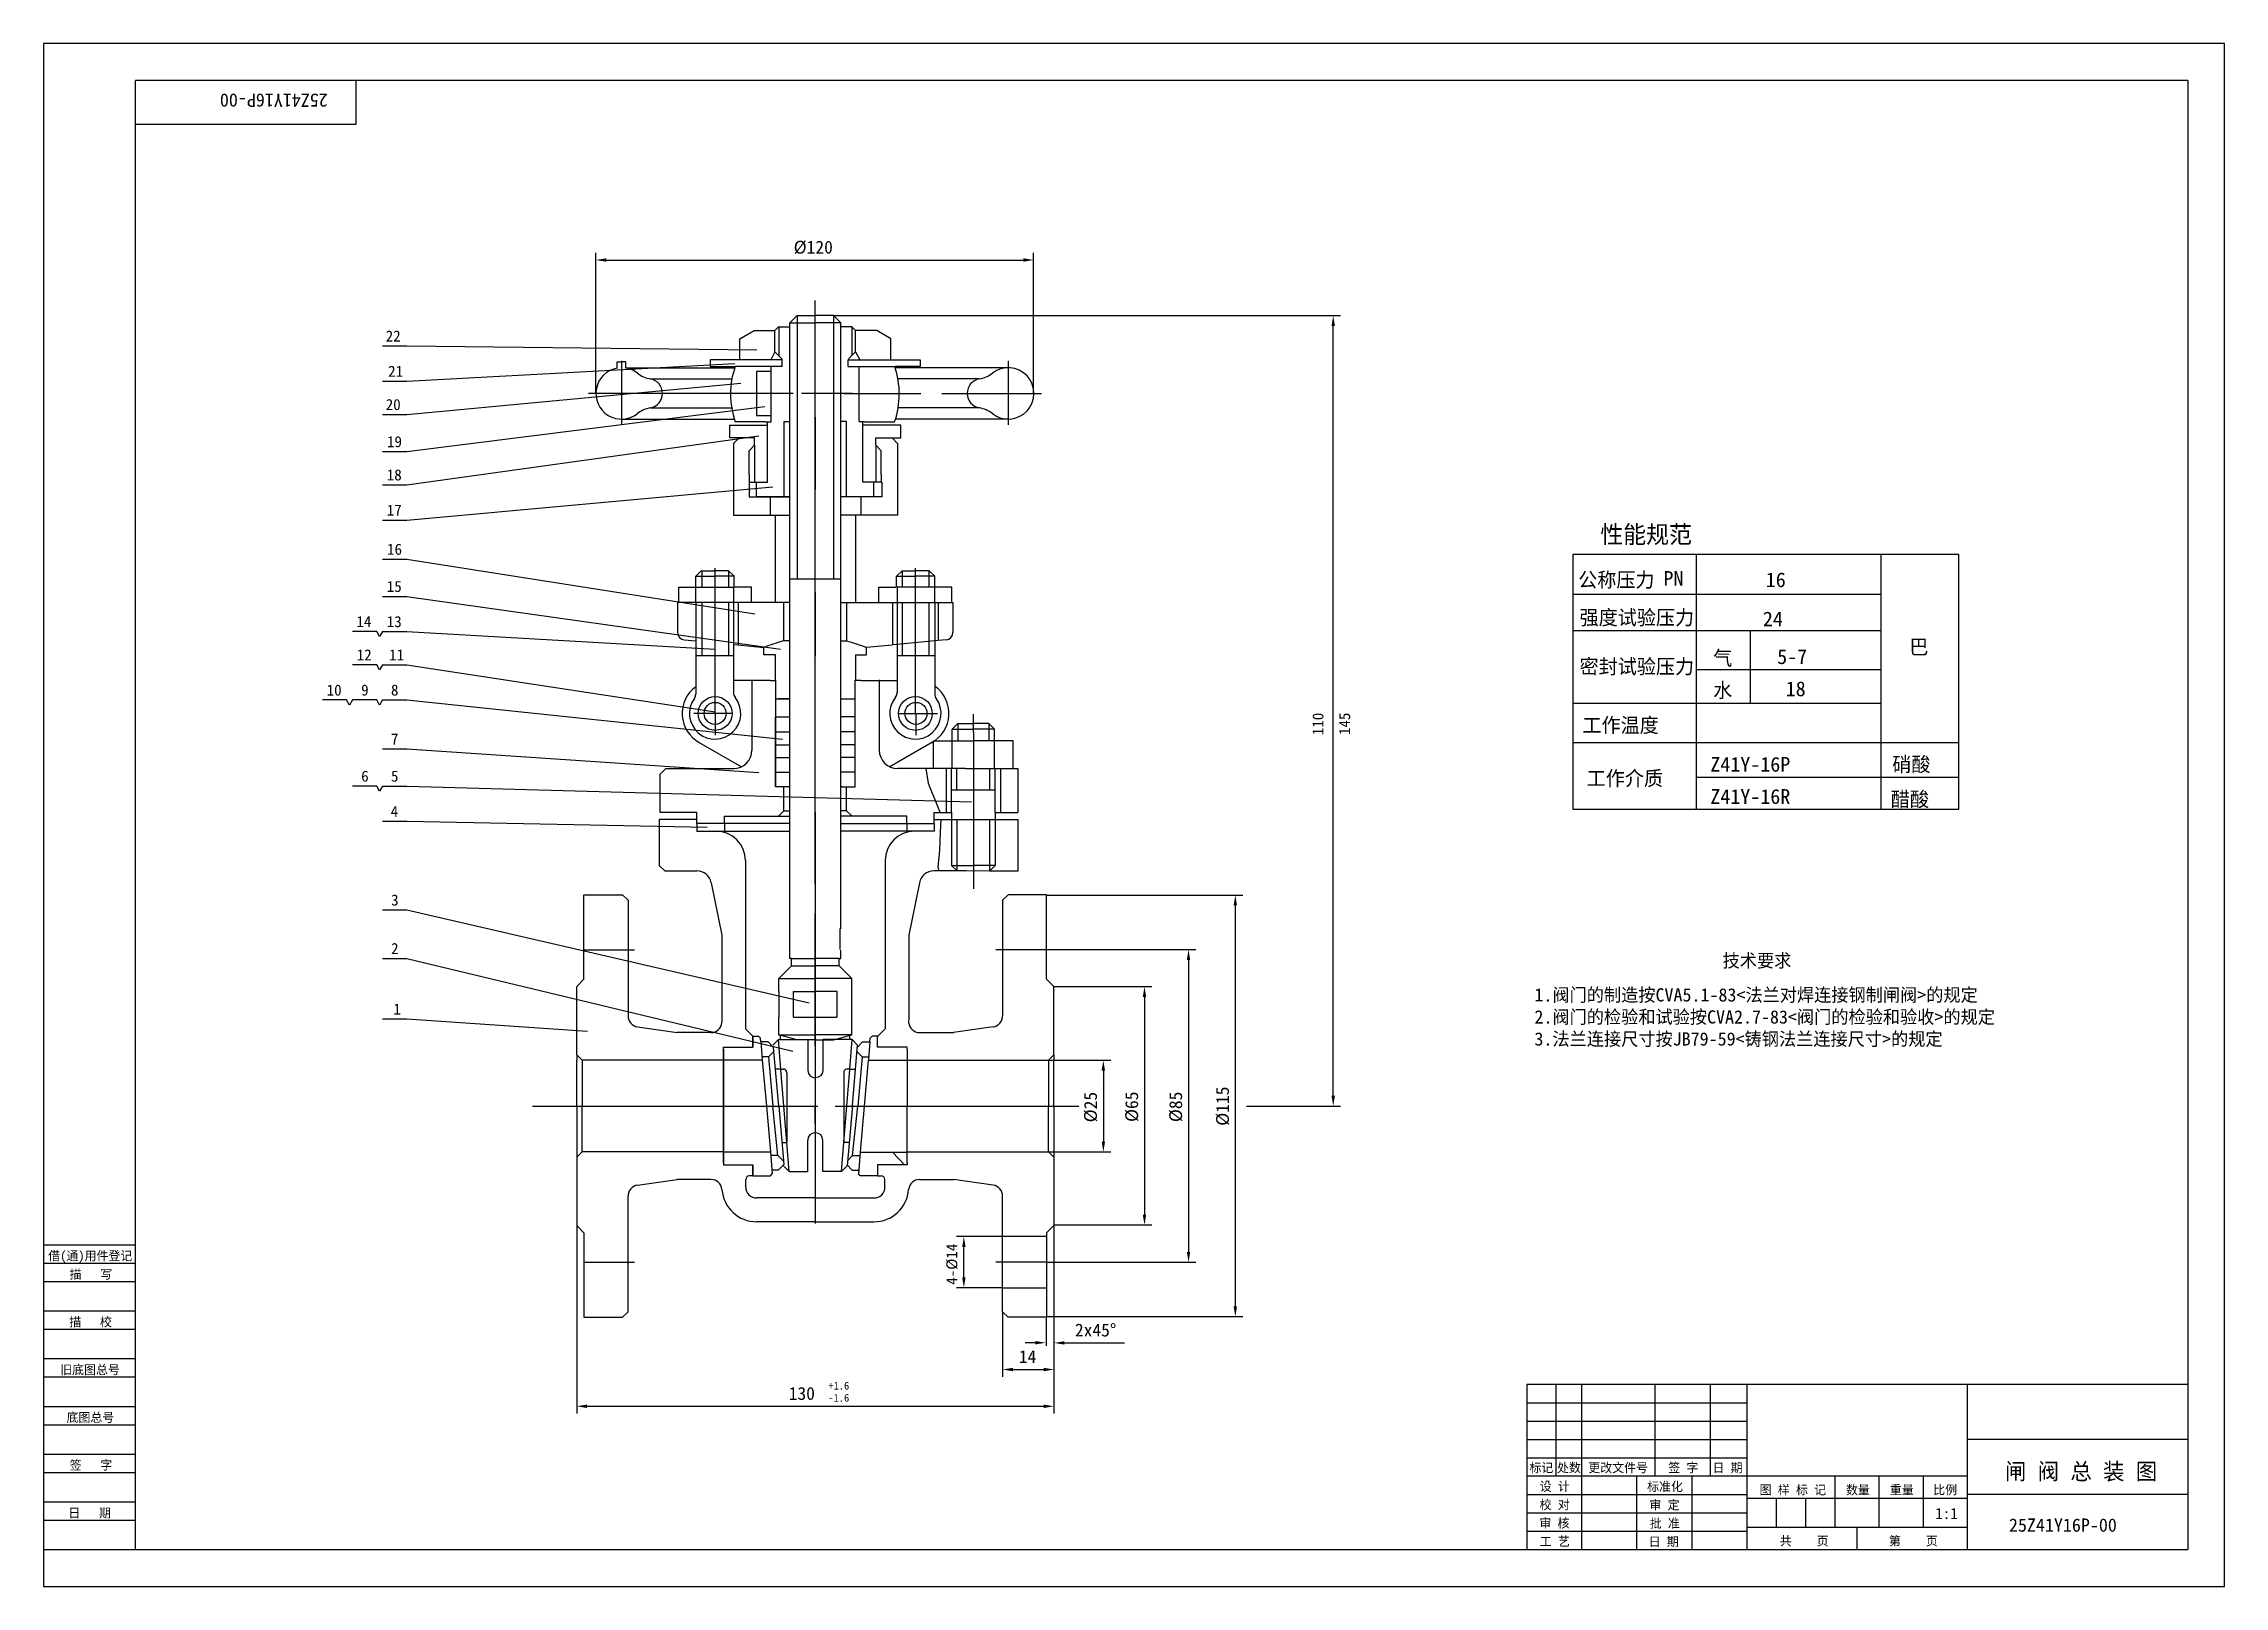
# Model space of a CAD drawing. Header units: metres. Extents: x 0 to 594, y 0 to 420.
import ezdxf

# ---------------------------------------------------------------- set-up
doc = ezdxf.new("R2010")
doc.units = ezdxf.units.M
for name, color, linetype in [('C', 6, 'Continuous'), ('D', 1, 'Continuous'), ('FL', 5, 'Continuous'), ('HA', 5, 'Continuous'), ('T', 7, 'Continuous'), ('TL', 4, 'Continuous')]:
    doc.layers.add(name, color=color, linetype=linetype)

# ---------------------------------------------------------------- blocks, each defined once
blk = doc.blocks.new('TUKUN2')
at = {"layer": 'FL'}
for p, q in [((594, 420), (0, 420)), ((0, 420), (0, 0)), ((594, 0), (594, 420)), ((0, 83), (25, 83)), ((0, 75), (25, 75)), ((0, 70), (25, 70)), ((0, 62), (25, 62)), ((0, 57), (25, 57)), ((412, 30), (412, 55)), ((419, 10), (419, 55)), ((439, 30), (439, 55)), ((454, 30), (454, 55)), ((0, 49), (25, 49)), ((404, 50), (464, 50)), ((0, 44), (25, 44)), ((404, 45), (464, 45)), ((0, 36), (25, 36)), ((404, 40), (464, 40)), ((0, 31), (25, 31)), ((404, 35), (464, 35)), ((449, 10), (449, 30)), ((404, 25), (464, 25)), ((0, 23), (25, 23)), ((0, 18), (25, 18)), ((404, 20), (464, 20)), ((404, 15), (464, 15)), ((0, 0), (594, 0))]:
    blk.add_line(p, q, dxfattribs=at)
at = {"layer": 'TL'}
for p, q in [((584, 410), (25, 410)), ((25, 10), (25, 410)), ((85, 410), (85, 398)), ((584, 410), (584, 10)), ((85, 398), (25, 398)), ((0, 93), (25, 93)), ((0, 88), (25, 88)), ((584, 55), (404, 55)), ((404, 55), (404, 10)), ((464, 10), (464, 55)), ((524, 10), (524, 55)), ((584, 40), (524, 40)), ((524, 30), (404, 30)), ((434, 10), (434, 30)), ((488, 16), (488, 30)), ((500, 16), (500, 30)), ((512, 16), (512, 30)), ((464, 24), (524, 24)), ((472, 16), (472, 24)), ((480, 16), (480, 24)), ((584, 25), (524, 25)), ((524, 16), (464, 16)), ((494, 10), (494, 16)), ((0, 10), (584, 10))]:
    blk.add_line(p, q, dxfattribs=at)
at = {"layer": 'T'}
for s, p in [('借(通)用件登记', (1.26, 88.76)), ('描   写', (7.09, 83.76)), ('描   校', (6.98, 70.76)), ('旧底图总号', (4.52, 57.76)), ('底图总号', (6.25, 44.76)), ('签   字', (7.1, 31.76)), ('标记', (404.71, 31.07)), ('处数', (412.22, 31.07)), ('更改文件号', (420.75, 31.07)), ('签 字', (442.53, 31.07)), ('日 期', (454.57, 31.07)), ('校 对', (407.48, 20.99)), ('设 计', (407.5, 25.99)), ('标准化', (436.77, 25.93)), ('审 定', (437.39, 20.93)), ('图 样 标 记', (467.4, 25.04)), ('数量', (490.92, 25.04)), ('重量', (502.88, 25.04)), ('比例', (514.7, 25.04)), ('日   期', (6.72, 18.76)), ('审 核', (407.41, 15.99)), ('批 准', (437.46, 15.93)), ('工 艺', (407.52, 10.99)), ('日 期', (437.18, 10.93)), ('共    页', (472.91, 11.13)), ('第    页', (502.62, 11.13))]:
    blk.add_text(s, height=2.5, dxfattribs=at).set_placement(p)

msp = doc.modelspace()

# ---------------------------------------------------------------- linework, layer by layer
at = {"layer": 'C'}
for p, q in [((210.19, 258.5), (210.19, 350.04)), ((157.43, 333.62), (157.43, 316.25)), ((262.73, 333.62), (262.73, 316.25)), ((204.15, 324.78), (148.41, 324.78)), ((220.29, 324.78), (206.43, 324.78)), ((218, 324.78), (238.95, 324.78)), ((244.68, 324.78), (271.76, 324.78)), ((210.17, 318.31), (210.17, 298.61)), ((182.91, 269.48), (182.91, 277.16)), ((237.46, 269.48), (237.46, 277.16)), ((182.91, 237.65), (182.91, 269.48)), ((210.18, 270.53), (210.18, 253.26)), ((237.46, 237.65), (237.46, 269.48)), ((210.19, 253.17), (210.19, 258.5)), ((210.19, 191.2), (210.19, 253.17)), ((187.77, 237.65), (177.08, 237.65)), ((182.91, 237.65), (182.91, 231.69)), ((232.76, 237.65), (243.45, 237.65)), ((237.61, 237.65), (237.61, 231.69)), ((253.24, 232.58), (253.24, 237.41)), ((253.24, 232.58), (253.24, 189.86)), ((210.2, 210.75), (210.2, 130.48)), ((210.19, 147.18), (210.19, 183.11)), ((147.24, 173.26), (160.98, 173.26)), ((273.15, 173.26), (259.41, 173.26)), ((210.19, 161.47), (210.19, 137.65)), ((210.19, 137.65), (210.19, 122.88)), ((133.2, 130.77), (210.89, 130.77)), ((215.64, 130.77), (217.34, 130.77)), ((216.24, 130.77), (236.08, 130.77)), ((222.61, 130.77), (277.06, 130.77)), ((210.2, 126.02), (210.2, 130.48)), ((210.2, 126.02), (210.2, 105.43)), ((210.19, 122.62), (210.19, 111.54)), ((210.2, 105.43), (210.2, 100.13)), ((210.2, 100.13), (210.2, 99.27)), ((210.2, 99.25), (210.2, 98.8)), ((147.24, 88.28), (160.98, 88.28)), ((273.15, 88.28), (259.41, 88.28))]:
    msp.add_line(p, q, dxfattribs=at)
at = {"layer": 'D'}
for p, q in [((150.43, 324.78), (150.43, 363.09)), ((269.66, 324.78), (269.66, 363.09)), ((153.23, 361.09), (266.86, 361.09)), ((205.22, 345.96), (205.22, 274.26)), ((215.15, 345.96), (353.26, 345.96)), ((215.15, 345.96), (215.15, 274.26)), ((200.27, 342.82), (200.27, 335.12)), ((220.16, 342.87), (220.16, 335.29)), ((351.26, 133.57), (351.26, 343.16)), ((92.31, 337.69), (98.91, 337.69)), ((98.91, 337.69), (194.24, 336.62)), ((98.91, 328.11), (188.29, 332.89)), ((92.31, 328.11), (98.91, 328.11)), ((98.91, 319.05), (189.91, 327.57)), ((98.91, 308.94), (196.41, 321.18)), ((92.31, 319.05), (98.91, 319.05)), ((92.31, 308.94), (98.91, 308.94)), ((98.91, 299.89), (194.79, 313.19)), ((193.67, 310.67), (193.67, 300.52)), ((226.67, 310.67), (226.67, 300.52)), ((92.31, 299.89), (98.91, 299.89)), ((98.91, 290.3), (198.58, 299.35)), ((92.31, 290.3), (98.91, 290.3)), ((92.31, 279.65), (98.91, 279.65)), ((98.91, 279.65), (193.7, 264.74)), ((179.29, 276.48), (179.29, 272.05)), ((186.54, 276.48), (186.54, 272.05)), ((233.83, 276.48), (233.83, 272.05)), ((241.08, 276.48), (241.08, 272.05)), ((92.31, 269.53), (98.91, 269.53)), ((98.91, 269.53), (200.74, 255.15)), ((179.29, 267.74), (179.29, 253.46)), ((186.54, 267.74), (186.54, 253.46)), ((233.83, 267.74), (233.83, 253.46)), ((241.08, 267.74), (241.08, 253.46)), ((90.73, 259.95), (84.13, 259.95)), ((91.52, 258.57), (90.73, 259.95)), ((92.31, 259.95), (91.52, 258.57)), ((92.31, 259.95), (98.91, 259.95)), ((98.91, 259.95), (182.88, 255.15)), ((90.73, 250.9), (84.13, 250.9)), ((91.52, 249.52), (90.73, 250.9)), ((92.31, 250.9), (91.52, 249.52)), ((92.31, 250.9), (98.91, 250.9)), ((98.91, 250.9), (182.88, 238.12)), ((82.54, 241.31), (75.94, 241.31)), ((83.34, 239.94), (82.54, 241.31)), ((84.13, 241.31), (83.34, 239.94)), ((90.73, 241.31), (84.13, 241.31)), ((91.52, 239.94), (90.73, 241.31)), ((92.31, 241.31), (91.52, 239.94)), ((92.31, 241.31), (98.91, 241.31)), ((98.91, 241.31), (201.29, 230.66)), ((249, 234.87), (249, 230.16)), ((257.48, 234.87), (257.48, 230.16)), ((92.31, 227.99), (98.91, 227.99)), ((98.91, 227.99), (194.79, 221.61)), ((248.73, 216.85), (248.73, 222.7)), ((257.75, 216.85), (257.75, 222.7)), ((90.73, 217.88), (84.13, 217.88)), ((91.52, 216.5), (90.73, 217.88)), ((92.31, 217.88), (91.52, 216.5)), ((92.31, 217.88), (98.91, 217.88)), ((98.91, 217.88), (252.75, 213.61)), ((92.31, 208.29), (98.91, 208.29)), ((98.91, 208.29), (180.71, 206.69)), ((248.79, 194.77), (248.79, 208.8)), ((257.69, 194.77), (257.69, 208.8)), ((92.35, 184.15), (98.95, 184.15)), ((98.95, 184.15), (208.55, 158.86)), ((273.19, 188.18), (326.6, 188.18)), ((324.6, 185.38), (324.6, 76.23)), ((273.19, 173.36), (313.85, 173.36)), ((92.35, 170.96), (98.95, 170.96)), ((98.95, 170.96), (204.08, 145.67)), ((311.85, 170.56), (311.85, 91.05)), ((275.2, 163.27), (301.86, 163.27)), ((299.86, 160.47), (299.86, 101.22)), ((92.35, 154.47), (98.95, 154.47)), ((98.95, 154.47), (148.17, 151.17)), ((273.7, 143.22), (290.65, 143.22)), ((288.65, 140.42), (288.65, 121.07)), ((277.06, 130.77), (282, 130.77)), ((327.68, 130.77), (353.26, 130.77)), ((273.58, 118.27), (290.65, 118.27)), ((145.2, 98.27), (145.2, 47.02)), ((261.13, 95.23), (248.66, 95.23)), ((275.2, 98.42), (301.86, 98.42)), ((275.2, 98.42), (275.2, 47.02)), ((250.66, 84.1), (250.66, 92.43)), ((273.19, 88.25), (313.85, 88.25)), ((261.13, 81.3), (248.66, 81.3)), ((261.2, 74.77), (261.2, 57.03)), ((273.08, 73.3), (273.08, 65.52)), ((273.19, 73.43), (326.6, 73.43)), ((270.14, 66.33), (267.34, 66.33)), ((278.02, 66.28), (280.82, 66.28)), ((280.82, 66.28), (294.41, 66.28)), ((275.24, 57.87), (275.24, 61.03)), ((264, 59.03), (272.44, 59.03)), ((148, 49.02), (272.4, 49.02))]:
    msp.add_line(p, q, dxfattribs=at)
for points in [[(153.23, 361.56), (153.23, 360.63), (150.43, 361.09)], [(266.86, 361.56), (266.86, 360.63), (269.66, 361.09)], [(350.8, 343.16), (351.73, 343.16), (351.26, 345.96)], [(324.13, 185.38), (325.06, 185.38), (324.6, 188.18)], [(311.38, 170.56), (312.31, 170.56), (311.85, 173.36)], [(299.39, 160.47), (300.33, 160.47), (299.86, 163.27)], [(288.19, 140.42), (289.12, 140.42), (288.65, 143.22)], [(350.8, 133.57), (351.73, 133.57), (351.26, 130.77)], [(288.19, 121.07), (289.12, 121.07), (288.65, 118.27)], [(299.39, 101.22), (300.33, 101.22), (299.86, 98.42)], [(250.2, 92.43), (251.13, 92.43), (250.66, 95.23)], [(311.38, 91.05), (312.31, 91.05), (311.85, 88.25)], [(250.2, 84.1), (251.13, 84.1), (250.66, 81.3)], [(324.13, 76.23), (325.06, 76.23), (324.6, 73.43)], [(270.14, 66.79), (270.14, 65.86), (272.94, 66.33)], [(278.02, 66.74), (278.02, 65.81), (275.22, 66.28)], [(264, 59.5), (264, 58.57), (261.2, 59.03)], [(272.44, 59.5), (272.44, 58.57), (275.24, 59.03)], [(148, 49.49), (148, 48.56), (145.2, 49.02)], [(272.4, 49.49), (272.4, 48.56), (275.2, 49.02)]]:
    msp.add_solid(points, dxfattribs=at)
at = {"layer": 'HA'}
for p, q in [((521.68, 280.9), (416.57, 280.9)), ((416.57, 280.9), (416.57, 211.63)), ((450.11, 280.79), (450.11, 211.52)), ((500.44, 280.79), (500.44, 211.52)), ((521.68, 211.63), (521.68, 280.9)), ((416.43, 270.14), (500.44, 270.14)), ((521.68, 270.14), (521.74, 270.14)), ((416.43, 260.24), (500.44, 260.24)), ((464.83, 260.24), (464.83, 240.45)), ((521.68, 260.24), (521.74, 260.24)), ((450.11, 249.58), (500.44, 249.58)), ((416.43, 240.45), (500.44, 240.45)), ((521.68, 240.45), (521.74, 240.45)), ((416.43, 229.78), (521.74, 229.78)), ((240.32, 222.7), (240.94, 218.67)), ((450.11, 220.27), (500.44, 220.27)), ((500.44, 220.27), (521.74, 220.27)), ((240.94, 218.67), (241.55, 217.06)), ((241.55, 217.06), (242.78, 214.24)), ((242.78, 214.24), (244.22, 210.61)), ((244.42, 208.8), (244.22, 205.37)), ((416.57, 211.63), (521.68, 211.63)), ((244.22, 205.37), (244.01, 200.33)), ((244.01, 200.33), (243.6, 195.91)), ((243.6, 195.91), (243.81, 194.69)), ((231.2, 118.2), (234.52, 114.73))]:
    msp.add_line(p, q, dxfattribs=at)
at = {"layer": 'TL'}
for p, q in [((203.22, 343.96), (205.22, 345.96)), ((205.22, 345.96), (210.12, 345.96)), ((215.15, 345.96), (210.25, 345.96)), ((217.15, 343.96), (215.15, 345.96)), ((189.67, 339.66), (193.51, 341.88)), ((189.67, 338.68), (189.67, 339.66)), ((189.67, 333.88), (189.67, 338.68)), ((193.51, 341.88), (199.16, 341.88)), ((199.16, 341.87), (200.16, 342.87)), ((199.16, 340.63), (199.16, 341.87)), ((199.16, 336.13), (199.16, 340.63)), ((200.16, 342.87), (203.2, 342.87)), ((203.15, 342.13), (203.22, 342.13)), ((203.22, 342.92), (203.22, 343.96)), ((203.22, 343.96), (210.19, 343.96)), ((203.22, 317.22), (203.22, 342.92)), ((217.15, 343.96), (210.19, 343.96)), ((217.15, 342.92), (217.15, 343.96)), ((217.15, 317.22), (217.15, 342.92)), ((217.18, 342.13), (217.15, 342.13)), ((220.22, 342.87), (217.18, 342.87)), ((221.16, 341.87), (220.16, 342.87)), ((226.97, 341.88), (221.12, 341.88)), ((221.16, 340.63), (221.16, 341.87)), ((221.16, 336.13), (221.16, 340.63)), ((230.81, 339.66), (226.97, 341.88)), ((230.81, 338.68), (230.81, 339.66)), ((230.81, 333.88), (230.81, 338.68)), ((156.25, 331.68), (156.25, 333.34)), ((156.25, 333.34), (157.43, 333.34)), ((158.62, 333.34), (157.43, 333.34)), ((158.62, 331.68), (158.62, 333.34)), ((189.65, 333.92), (181.57, 333.92)), ((181.57, 333.92), (181.57, 332.1)), ((198.09, 333.92), (189.65, 333.92)), ((199.16, 336.13), (198.07, 333.91)), ((201.16, 333.92), (198.09, 333.92)), ((201.02, 334.27), (199.16, 336.13)), ((201.16, 332.06), (201.16, 333.92)), ((219.16, 332.06), (219.16, 333.92)), ((219.21, 333.92), (222.06, 333.92)), ((219.31, 334.27), (221.16, 336.13)), ((221.16, 336.13), (222.3, 333.91)), ((222.06, 333.92), (230.81, 333.92)), ((230.81, 333.92), (238.8, 333.92)), ((238.8, 333.92), (238.8, 332.1)), ((158.62, 331.78), (188.26, 331.78)), ((165.29, 328.72), (187.47, 328.72)), ((181.57, 332.1), (188.35, 332.06)), ((196.3, 332.06), (188.35, 332.06)), ((194.15, 330.77), (194.15, 318.77)), ((198.15, 330.77), (194.15, 330.77)), ((196.58, 332.06), (196.3, 332.06)), ((198.17, 332.06), (196.58, 332.06)), ((198.16, 330.8), (198.16, 332.13)), ((198.16, 318.82), (198.16, 330.8)), ((201.16, 332.06), (198.17, 332.06)), ((219.16, 332.06), (222.37, 332.06)), ((222.16, 317.13), (222.16, 332.13)), ((222.37, 332.06), (223.58, 332.06)), ((223.58, 332.06), (231.82, 332.06)), ((262.73, 331.78), (231.91, 331.78)), ((238.8, 332.1), (232.02, 332.06)), ((254.88, 328.72), (232.69, 328.72)), ((165.29, 320.84), (187.4, 320.84)), ((254.88, 320.84), (232.76, 320.84)), ((157.43, 317.78), (188.12, 317.78)), ((186.87, 316.17), (195.7, 316.17)), ((186.87, 312.67), (186.87, 316.17)), ((196.3, 317.06), (188.36, 317.06)), ((194.15, 318.77), (198.15, 318.77)), ((195.7, 316.17), (197.16, 316.17)), ((196.58, 317.06), (196.3, 317.06)), ((196.58, 317.06), (198.16, 317.06)), ((197.16, 316.14), (197.16, 317.06)), ((197.16, 300.58), (197.16, 316.14)), ((198.16, 317.06), (198.16, 318.82)), ((201.72, 317.14), (203.3, 317.14)), ((201.72, 296.64), (201.72, 317.14)), ((203.22, 296.64), (203.22, 317.22)), ((218.65, 317.14), (217.07, 317.14)), ((217.15, 296.64), (217.15, 317.22)), ((218.65, 296.64), (218.65, 317.14)), ((223.58, 317.06), (222.16, 317.06)), ((223.16, 316.14), (223.16, 317.13)), ((224.64, 316.17), (223.16, 316.17)), ((223.16, 300.58), (223.16, 316.14)), ((223.58, 317.06), (231.81, 317.06)), ((233.47, 316.17), (224.64, 316.17)), ((262.73, 317.78), (232.04, 317.78)), ((233.47, 312.67), (233.47, 316.17)), ((189.44, 312.67), (186.87, 312.67)), ((187.94, 311.15), (189.44, 312.65)), ((187.94, 311.15), (187.94, 291.65)), ((193.67, 312.67), (189.44, 312.67)), ((192.25, 312.65), (189.44, 312.65)), ((192.17, 309.17), (193.67, 310.67)), ((192.17, 302.67), (192.17, 309.17)), ((193.67, 312.65), (192.25, 312.65)), ((193.67, 310.67), (193.67, 312.67)), ((226.67, 310.67), (226.67, 312.67)), ((226.67, 312.67), (231.09, 312.67)), ((226.67, 312.65), (227.83, 312.65)), ((228.17, 309.17), (226.67, 310.67)), ((227.83, 312.65), (231.09, 312.65)), ((228.17, 302.67), (228.17, 309.17)), ((232.59, 311.15), (231.09, 312.65)), ((231.2, 312.67), (233.47, 312.67)), ((232.59, 311.15), (232.59, 291.65)), ((192.17, 302.67), (192.17, 300.52)), ((192.18, 300.58), (192.18, 296.58)), ((192.43, 300.58), (192.18, 300.58)), ((192.43, 300.58), (194.11, 300.58)), ((194.11, 300.58), (197.11, 300.58)), ((194.16, 296.63), (194.16, 300.63)), ((197.11, 300.58), (197.16, 300.58)), ((226.14, 300.58), (223.16, 300.58)), ((228.1, 300.58), (226.14, 300.58)), ((226.16, 296.58), (226.16, 300.63)), ((228.1, 300.58), (228.35, 300.58)), ((228.17, 302.67), (228.17, 300.52)), ((228.35, 300.58), (228.35, 296.58)), ((187.94, 291.65), (197.9, 291.65)), ((192.18, 296.58), (194.16, 296.58)), ((203.14, 296.63), (194.16, 296.63)), ((194.16, 296.58), (197.93, 296.58)), ((197.93, 296.58), (201.72, 296.58)), ((197.93, 296.58), (197.93, 291.65)), ((197.93, 291.65), (203.22, 291.65)), ((199.32, 267.81), (199.32, 291.69)), ((201.72, 296.58), (203.22, 296.58)), ((203.22, 269.96), (203.22, 296.64)), ((217.15, 269.96), (217.15, 296.64)), ((218.55, 296.58), (217.15, 296.58)), ((222.6, 291.65), (217.15, 291.65)), ((222.6, 296.58), (218.55, 296.58)), ((221.21, 267.81), (221.21, 291.69)), ((226.2, 296.58), (222.6, 296.58)), ((222.6, 296.58), (222.6, 291.65)), ((232.59, 291.65), (222.63, 291.65)), ((228.35, 296.58), (226.2, 296.58)), ((177.63, 275.01), (179.13, 276.51)), ((177.63, 275.01), (182.84, 275.01)), ((177.63, 272.05), (177.63, 275.01)), ((179.13, 276.51), (182.84, 276.51)), ((186.55, 276.51), (182.84, 276.51)), ((188.05, 275.01), (182.84, 275.01)), ((188.05, 275.01), (186.55, 276.51)), ((188.05, 272.05), (188.05, 275.01)), ((203.2, 274.26), (217.26, 274.26)), ((232.32, 275.01), (233.82, 276.51)), ((232.32, 275.01), (237.53, 275.01)), ((232.32, 272.05), (232.32, 275.01)), ((233.82, 276.51), (237.53, 276.51)), ((241.24, 276.51), (237.53, 276.51)), ((242.74, 275.01), (237.53, 275.01)), ((242.74, 275.01), (241.24, 276.51)), ((242.74, 272.05), (242.74, 275.01)), ((172.68, 267.81), (172.68, 259.69)), ((177.63, 267.81), (172.68, 267.81)), ((172.98, 272.05), (177.63, 272.05)), ((172.98, 267.74), (172.98, 272.05)), ((177.63, 272.05), (187.92, 272.05)), ((177.63, 267.81), (177.63, 272.05)), ((177.63, 267.88), (177.63, 257.4)), ((182.68, 267.81), (177.63, 267.81)), ((187.9, 267.81), (182.68, 267.81)), ((187.9, 267.88), (187.9, 256.41)), ((189.09, 267.81), (187.9, 267.81)), ((187.92, 272.05), (187.92, 267.74)), ((192.85, 272.05), (188.2, 272.05)), ((202.18, 267.81), (189.09, 267.81)), ((189.15, 267.74), (189.15, 256.29)), ((192.85, 267.74), (192.85, 272.05)), ((201.64, 257.42), (201.64, 267.77)), ((203.18, 267.81), (202.18, 267.81)), ((203.22, 265.96), (203.22, 269.96)), ((217.15, 265.96), (217.15, 269.96)), ((217.15, 267.81), (218.18, 267.81)), ((218.18, 267.81), (218.8, 267.81)), ((218.74, 257.42), (218.74, 267.77)), ((218.8, 267.81), (231.16, 267.81)), ((227.52, 272.05), (232.17, 272.05)), ((227.52, 267.74), (227.52, 272.05)), ((231.16, 267.81), (232.47, 267.81)), ((231.23, 267.74), (231.23, 256.29)), ((242.74, 272.05), (232.46, 272.05)), ((232.46, 272.05), (232.46, 267.74)), ((232.47, 267.88), (232.47, 256.41)), ((232.47, 267.88), (232.47, 256.41)), ((232.47, 267.81), (237.68, 267.81)), ((237.68, 267.81), (242.74, 267.81)), ((242.74, 267.81), (242.74, 272.05)), ((247.39, 272.05), (242.74, 272.05)), ((242.74, 267.88), (242.74, 257.4)), ((242.74, 267.81), (243.67, 267.81)), ((243.67, 267.81), (247.68, 267.81)), ((243.69, 267.74), (243.69, 257.49)), ((247.39, 267.74), (247.39, 272.05)), ((247.68, 267.81), (247.68, 259.69)), ((203.22, 257.4), (203.22, 265.96)), ((217.15, 257.4), (217.15, 265.96)), ((174.57, 257.7), (177.59, 257.4)), ((177.63, 257.4), (177.63, 242.91)), ((187.9, 256.41), (187.9, 243.3)), ((187.93, 256.4), (189.09, 256.29)), ((189.09, 256.29), (196.18, 255.61)), ((196.15, 253.59), (196.15, 255.59)), ((203.22, 257.42), (201.63, 257.42)), ((203.22, 241.59), (203.22, 257.4)), ((217.15, 257.42), (218.66, 257.42)), ((217.15, 241.59), (217.15, 257.4)), ((224.15, 253.59), (224.15, 255.59)), ((231.15, 256.28), (224.18, 255.61)), ((232.44, 256.4), (231.23, 256.29)), ((242.74, 257.4), (232.47, 256.41)), ((232.47, 256.41), (232.47, 243.3)), ((242.74, 257.4), (242.74, 242.91)), ((243.67, 257.49), (242.78, 257.4)), ((245.8, 257.7), (243.67, 257.49)), ((177.65, 253.46), (187.92, 253.46)), ((199.32, 253.59), (196.15, 253.59)), ((199.32, 246.53), (199.32, 253.59)), ((221.15, 253.59), (224.15, 253.59)), ((221.21, 246.53), (221.21, 253.59)), ((232.49, 253.45), (242.78, 253.45)), ((192.91, 246.65), (187.9, 246.65)), ((192.91, 246.77), (192.91, 227.65)), ((197.94, 246.65), (192.91, 246.65)), ((197.94, 246.65), (199.44, 246.65)), ((199.44, 245.15), (199.44, 246.67)), ((199.44, 241.59), (199.44, 245.15)), ((221.09, 245.15), (221.09, 246.67)), ((222.59, 246.65), (221.09, 246.65)), ((221.09, 241.59), (221.09, 245.15)), ((222.59, 246.65), (227.61, 246.65)), ((227.61, 246.77), (227.61, 227.65)), ((227.61, 246.65), (232.47, 246.65)), ((199.44, 217.65), (199.44, 241.59)), ((199.45, 241.59), (203.22, 241.59)), ((201.81, 241.59), (200.15, 241.59)), ((203.15, 241.59), (201.91, 241.59)), ((203.22, 217.63), (203.22, 241.59)), ((217.15, 241.59), (220.97, 241.59)), ((217.15, 179), (217.15, 241.59)), ((217.15, 241.59), (218.39, 241.59)), ((218.49, 241.59), (220.15, 241.59)), ((221.09, 217.65), (221.09, 241.59)), ((199.38, 236.76), (203.22, 236.76)), ((199.38, 232.63), (199.38, 236.63)), ((199.38, 229.13), (199.38, 232.63)), ((199.38, 232.62), (203.22, 232.62)), ((220.97, 236.76), (217.12, 236.76)), ((220.97, 232.62), (217.12, 232.62)), ((247.5, 233.37), (249, 234.87)), ((247.5, 233.37), (253.24, 233.37)), ((247.5, 230.16), (247.5, 233.37)), ((249, 234.87), (253.24, 234.87)), ((257.48, 234.87), (253.24, 234.87)), ((258.98, 233.37), (253.24, 233.37)), ((258.98, 233.37), (257.48, 234.87)), ((258.98, 230.16), (258.98, 233.37)), ((178.4, 229.87), (190.06, 223.14)), ((199.38, 225.63), (199.38, 229.13)), ((199.38, 229.08), (203.22, 229.08)), ((220.97, 229.08), (217.12, 229.08)), ((242.13, 229.87), (230.47, 223.14)), ((242.37, 230.16), (244.01, 230.16)), ((242.37, 222.7), (242.37, 230.16)), ((244.01, 230.16), (248.73, 230.16)), ((247.5, 222.7), (247.5, 230.16)), ((248.73, 230.16), (253.24, 230.16)), ((257.75, 230.16), (253.24, 230.16)), ((262.47, 230.16), (257.75, 230.16)), ((258.98, 222.7), (258.98, 230.16)), ((264.11, 230.16), (262.47, 230.16)), ((264.11, 222.7), (264.11, 230.16)), ((167.94, 221.15), (169.44, 222.65)), ((167.94, 210.65), (167.94, 221.15)), ((169.44, 222.65), (179.94, 222.65)), ((179.94, 222.65), (187.91, 222.65)), ((199.38, 225.66), (203.22, 225.66)), ((199.38, 221.63), (199.38, 225.63)), ((199.38, 221.65), (203.22, 221.65)), ((199.38, 217.63), (199.38, 221.63)), ((220.97, 225.66), (217.12, 225.66)), ((220.97, 221.65), (217.12, 221.65)), ((240.59, 222.65), (232.61, 222.65)), ((242.37, 222.65), (240.59, 222.65)), ((245.88, 222.65), (242.37, 222.65)), ((245.86, 222.7), (245.86, 210.61)), ((248.27, 222.65), (245.88, 222.65)), ((247.29, 210.61), (247.29, 222.7)), ((251.09, 222.65), (248.27, 222.65)), ((251.09, 222.65), (260.62, 222.65)), ((259.19, 210.61), (259.19, 222.7)), ((260.62, 222.7), (260.62, 210.61)), ((260.62, 222.65), (265.32, 222.65)), ((265.32, 222.65), (265.32, 210.65)), ((201.68, 217.65), (199.44, 217.65)), ((201.65, 211.15), (201.65, 217.65)), ((202.94, 217.65), (201.68, 217.65)), ((202.94, 217.65), (203.22, 217.65)), ((203.22, 170.96), (203.22, 217.63)), ((217.59, 217.65), (217.15, 217.65)), ((217.59, 217.65), (218.63, 217.65)), ((218.63, 217.65), (221.09, 217.65)), ((218.73, 211.15), (218.73, 217.65)), ((247.29, 216.85), (259.17, 216.85)), ((167.7, 208.77), (167.7, 196.27)), ((177.6, 208.77), (167.7, 208.77)), ((177.94, 210.65), (167.94, 210.65)), ((177.94, 208.77), (177.6, 208.77)), ((177.94, 207.65), (177.94, 210.65)), ((185.44, 209.65), (200.04, 209.65)), ((185.44, 207.65), (185.44, 209.65)), ((200.15, 209.65), (201.65, 211.15)), ((200.15, 209.65), (201.44, 209.65)), ((201.44, 209.65), (203.22, 209.65)), ((201.81, 211.15), (203.22, 211.15)), ((210.19, 211.15), (210.12, 211.15)), ((210.2, 208.77), (210.19, 208.77)), ((219.09, 209.65), (217.15, 209.65)), ((218.58, 211.15), (217.16, 211.15)), ((220.23, 209.65), (218.73, 211.15)), ((220.09, 209.65), (219.09, 209.65)), ((235.09, 209.65), (220.09, 209.65)), ((235.09, 207.65), (235.09, 209.65)), ((242.59, 207.65), (242.59, 210.65)), ((242.59, 210.65), (244.18, 210.65)), ((242.59, 208.77), (242.8, 208.77)), ((242.8, 208.77), (244.41, 208.77)), ((244.2, 210.65), (245.86, 210.65)), ((244.49, 208.77), (247.29, 208.77)), ((245.86, 210.65), (247.29, 210.65)), ((247.29, 210.65), (247.29, 208.75)), ((247.29, 208.77), (259.17, 208.77)), ((247.29, 208.75), (247.29, 196.27)), ((259.19, 210.65), (259.19, 208.75)), ((259.19, 210.65), (260.62, 210.65)), ((259.19, 208.77), (265.32, 208.77)), ((259.19, 208.75), (259.19, 196.27)), ((260.62, 210.65), (265.32, 210.65)), ((265.32, 208.77), (265.32, 194.69)), ((185.44, 207.65), (177.94, 207.65)), ((177.94, 207.65), (177.94, 205.55)), ((177.94, 205.57), (182.19, 205.57)), ((182.19, 205.57), (183.2, 205.57)), ((183.2, 205.57), (185.38, 205.57)), ((185.38, 205.57), (203.22, 205.57)), ((185.44, 207.65), (185.44, 205.55)), ((203.22, 207.65), (185.44, 207.65)), ((210.19, 205.57), (210.26, 205.57)), ((217.15, 207.65), (235.09, 207.65)), ((234.99, 205.57), (217.15, 205.57)), ((237.2, 205.57), (234.99, 205.57)), ((235.09, 207.65), (242.59, 207.65)), ((235.09, 207.65), (235.09, 205.57)), ((238.2, 205.57), (237.2, 205.57)), ((242.7, 205.57), (238.2, 205.57)), ((242.59, 207.65), (242.59, 205.57)), ((167.7, 196.27), (169.19, 194.77)), ((191.2, 197.57), (191.2, 151.77)), ((229.2, 197.57), (229.2, 151.77)), ((247.29, 196.27), (253.24, 196.27)), ((247.29, 196.27), (248.79, 194.77)), ((259.19, 196.27), (253.24, 196.27)), ((259.19, 196.27), (257.69, 194.77)), ((169.19, 194.77), (177.92, 194.77)), ((181.84, 191.56), (184.7, 177.26)), ((238.55, 191.56), (235.7, 177.26)), ((243.73, 194.77), (242.48, 194.77)), ((248.79, 194.77), (243.73, 194.77)), ((251.2, 194.77), (248.79, 194.77)), ((257.67, 194.73), (251.2, 194.77)), ((265.32, 194.69), (257.67, 194.73)), ((147.19, 165.27), (147.19, 188.27)), ((147.19, 188.27), (157.69, 188.27)), ((157.69, 188.27), (159.19, 186.77)), ((159.19, 186.77), (159.19, 157.02)), ((262.7, 188.27), (261.2, 186.77)), ((261.2, 186.77), (261.2, 157.02)), ((273.2, 188.27), (262.7, 188.27)), ((273.2, 165.27), (273.2, 188.27)), ((216.94, 173.36), (216.94, 179.11)), ((184.7, 177.26), (184.7, 154.77)), ((217.15, 170.96), (217.15, 173.24)), ((235.7, 177.26), (235.7, 154.77)), ((200.22, 165.46), (203.72, 168.96)), ((203.72, 170.96), (203.22, 170.96)), ((203.72, 168.96), (203.72, 170.96)), ((203.72, 170.96), (210.12, 170.96)), ((203.72, 168.96), (210.12, 168.96)), ((216.65, 170.96), (210.25, 170.96)), ((216.65, 168.96), (210.25, 168.96)), ((216.65, 170.96), (217.15, 170.96)), ((216.65, 168.96), (216.65, 170.96)), ((220.15, 165.46), (216.65, 168.96)), ((145.2, 163.27), (147.19, 165.27)), ((145.2, 145.77), (145.2, 163.27)), ((200.22, 161.96), (200.22, 165.46)), ((200.22, 165.46), (210.12, 165.46)), ((200.22, 161.96), (200.22, 154.91)), ((204.22, 154.96), (204.22, 161.96)), ((204.22, 161.96), (210.12, 161.96)), ((220.15, 165.46), (210.25, 165.46)), ((216.15, 161.96), (210.25, 161.96)), ((216.15, 154.96), (216.15, 161.96)), ((220.15, 161.96), (220.15, 165.46)), ((220.15, 154.96), (220.15, 161.91)), ((275.2, 163.27), (273.2, 165.27)), ((275.2, 145.77), (275.2, 163.27)), ((159.19, 157.02), (159.19, 155.29)), ((184.7, 154.77), (184.77, 153.54)), ((200.22, 150.16), (200.22, 154.96)), ((204.22, 154.96), (216.09, 154.96)), ((220.15, 150.16), (220.15, 154.96)), ((235.7, 154.77), (235.62, 153.54)), ((261.2, 157.02), (261.2, 155.29)), ((161.76, 152.33), (172.58, 150.75)), ((181.78, 150.77), (172.45, 150.77)), ((191.2, 151.77), (193.2, 149.77)), ((193.2, 149.77), (193.2, 147.71)), ((193.22, 149.77), (194.69, 149.77)), ((193.22, 146.77), (193.22, 149.77)), ((195.24, 149.27), (194.69, 149.77)), ((195.33, 148.21), (195.24, 149.27)), ((198.66, 147.36), (200.15, 148.86)), ((200.8, 140.84), (200.15, 148.86)), ((200.15, 148.86), (201.15, 148.86)), ((205.19, 148.83), (200.22, 150.16)), ((200.22, 150.16), (210.12, 150.16)), ((200.68, 148.85), (200.68, 150.16)), ((201.15, 148.86), (208.11, 148.86)), ((210.19, 148.83), (205.19, 148.83)), ((208.15, 148.89), (208.15, 140.41)), ((210.19, 148.83), (215.19, 148.83)), ((220.15, 150.16), (210.25, 150.16)), ((212.22, 148.89), (212.22, 140.41)), ((219.22, 148.86), (212.27, 148.86)), ((215.19, 148.83), (220.15, 150.16)), ((220.22, 148.86), (219.22, 148.86)), ((219.58, 148.85), (219.58, 150.16)), ((219.58, 140.84), (220.22, 148.86)), ((221.72, 147.36), (220.22, 148.86)), ((225.06, 148.21), (225.15, 149.27)), ((225.15, 149.27), (225.7, 149.77)), ((227.17, 149.77), (225.7, 149.77)), ((229.2, 151.77), (227.17, 149.74)), ((227.17, 146.77), (227.17, 149.77)), ((238.61, 150.77), (247.94, 150.77)), ((258.63, 152.33), (247.81, 150.75)), ((145.2, 144.72), (145.2, 145.77)), ((145.2, 144.72), (145.2, 143.25)), ((146.7, 143.22), (145.2, 144.72)), ((145.2, 130.77), (145.2, 143.25)), ((146.7, 144.27), (146.7, 144.27)), ((146.7, 143.22), (146.7, 130.7)), ((185.22, 143.22), (146.7, 143.22)), ((185.2, 146.27), (185.2, 130.73)), ((185.22, 143.19), (185.22, 146.77)), ((185.22, 146.77), (193.22, 146.77)), ((195.76, 143.29), (185.22, 143.29)), ((185.22, 130.77), (185.22, 143.19)), ((193.2, 147.71), (193.2, 146.77)), ((195.33, 148.21), (195.75, 143.4)), ((195.33, 148.21), (195.33, 148.21)), ((197.33, 148.21), (195.33, 148.21)), ((197.45, 144.16), (195.68, 144.16)), ((195.76, 143.29), (196.86, 130.77)), ((198.83, 146.71), (197.33, 148.21)), ((198.95, 145.66), (197.45, 144.16)), ((197.45, 144.16), (198.62, 130.77)), ((200.22, 130.77), (198.83, 146.71)), ((220.28, 130.92), (221.72, 147.36)), ((221.56, 145.54), (222.94, 144.16)), ((221.67, 146.82), (223.06, 148.21)), ((222.94, 144.16), (221.77, 130.77)), ((222.94, 144.16), (224.71, 144.16)), ((223.06, 148.21), (225.06, 148.21)), ((224.63, 143.29), (223.53, 130.77)), ((224.63, 143.29), (235.17, 143.29)), ((225.06, 148.21), (224.64, 143.4)), ((225.06, 148.21), (225.06, 148.21)), ((235.17, 146.77), (227.17, 146.77)), ((235.17, 143.22), (273.7, 143.22)), ((235.19, 146.27), (235.19, 146.7)), ((235.19, 146.27), (235.19, 143.3)), ((235.19, 143.3), (235.19, 130.73)), ((273.69, 144.27), (273.7, 144.27)), ((273.7, 143.22), (275.2, 144.72)), ((273.7, 143.22), (273.7, 130.7)), ((275.2, 144.72), (275.2, 145.77)), ((275.2, 144.72), (275.2, 143.25)), ((275.2, 130.77), (275.2, 143.25)), ((200.8, 140.84), (199.23, 140.84)), ((200.8, 140.84), (201.46, 140.84)), ((202.4, 120.82), (200.81, 140.72)), ((202.46, 139.84), (202.46, 120.81)), ((217.92, 139.84), (217.92, 120.81)), ((217.97, 120.82), (219.57, 140.72)), ((219.58, 140.84), (218.92, 140.84)), ((219.58, 140.84), (221.15, 140.84)), ((145.2, 130.77), (145.2, 118.22)), ((146.7, 118.32), (146.7, 130.84)), ((185.2, 124.84), (185.2, 130.81)), ((185.22, 130.77), (185.22, 118.39)), ((196.86, 130.77), (197.95, 118.29)), ((200.02, 117.29), (198.62, 130.77)), ((200.22, 130.77), (201.62, 114.83)), ((220.28, 130.92), (218.85, 114.48)), ((220.37, 117.29), (221.77, 130.77)), ((223.53, 130.77), (222.44, 118.29)), ((235.19, 124.84), (235.19, 130.81)), ((273.7, 118.32), (273.7, 130.84)), ((275.2, 130.77), (275.2, 118.22)), ((185.2, 120.69), (185.2, 124.84)), ((235.19, 120.69), (235.19, 124.84)), ((185.2, 115.27), (185.2, 120.69)), ((200.98, 120.81), (202.46, 120.81)), ((203.03, 112.98), (202.4, 120.82)), ((208.13, 112.98), (208.13, 121.48)), ((210.13, 122.88), (210.2, 122.88)), ((212.25, 112.98), (212.25, 121.48)), ((217.35, 112.98), (217.97, 120.82)), ((219.4, 120.81), (217.92, 120.81)), ((235.19, 118.09), (235.19, 120.69)), ((146.7, 118.32), (145.2, 116.82)), ((145.2, 118.11), (145.2, 115.89)), ((145.2, 115.89), (145.2, 98.27)), ((185.22, 118.32), (146.7, 118.32)), ((185.22, 118.39), (185.22, 114.77)), ((197.95, 118.25), (185.22, 118.25)), ((185.22, 114.77), (193.22, 114.77)), ((193.2, 113.71), (193.2, 114.77)), ((193.2, 111.77), (193.2, 113.71)), ((193.22, 114.77), (193.22, 111.77)), ((197.95, 118.25), (198.47, 112.27)), ((200.02, 117.29), (198.03, 117.29)), ((200.12, 113.33), (198.38, 113.33)), ((201.52, 115.8), (200.02, 117.29)), ((201.62, 114.83), (200.12, 113.33)), ((201.53, 114.48), (203.03, 112.98)), ((203.03, 112.98), (208.13, 112.98)), ((217.35, 112.98), (212.25, 112.98)), ((218.85, 114.48), (217.35, 112.98)), ((218.87, 114.73), (220.27, 113.33)), ((218.97, 115.89), (220.37, 117.29)), ((220.27, 113.33), (222.01, 113.33)), ((220.37, 117.29), (222.36, 117.29)), ((222.44, 118.25), (221.92, 112.27)), ((222.44, 118.25), (235.17, 118.25)), ((227.17, 114.77), (227.17, 111.77)), ((235.17, 114.77), (227.17, 114.77)), ((227.2, 113.71), (227.2, 114.77)), ((227.2, 111.77), (227.2, 113.71)), ((235.17, 118.32), (273.7, 118.32)), ((235.19, 115.27), (235.19, 118.09)), ((235.19, 115.27), (235.19, 114.79)), ((273.7, 118.32), (275.2, 116.82)), ((275.2, 118.11), (275.2, 115.89)), ((275.2, 115.89), (275.2, 98.27)), ((161.76, 109.22), (172.58, 110.79)), ((181.78, 110.77), (172.45, 110.77)), ((191.24, 108.75), (191.24, 110.77)), ((193.2, 111.77), (192.24, 111.77)), ((193.22, 111.77), (194.69, 111.77)), ((194.69, 111.77), (198.02, 111.77)), ((198.02, 111.77), (198.47, 112.27)), ((222.37, 111.77), (221.92, 112.27)), ((225.7, 111.77), (222.37, 111.77)), ((227.17, 111.77), (225.7, 111.77)), ((227.2, 111.77), (228.15, 111.77)), ((229.15, 108.75), (229.15, 110.77)), ((238.61, 110.77), (247.94, 110.77)), ((258.63, 109.22), (247.81, 110.79)), ((159.19, 95.32), (159.19, 106.25)), ((210.24, 105.75), (194.24, 105.75)), ((210.15, 105.75), (226.15, 105.75)), ((261.2, 95.32), (261.2, 106.25)), ((145.2, 98.27), (147.19, 96.27)), ((147.19, 96.27), (147.19, 95.32)), ((147.19, 95.32), (147.19, 81.26)), ((159.19, 81.26), (159.19, 95.32)), ((210.24, 99.25), (194.24, 99.25)), ((210.15, 99.25), (226.15, 99.25)), ((261.2, 81.26), (261.2, 95.32)), ((261.22, 95.31), (273.15, 95.31)), ((275.2, 98.27), (273.2, 96.27)), ((273.2, 96.27), (273.2, 95.32)), ((273.2, 95.32), (273.2, 81.26)), ((147.19, 81.26), (147.19, 73.27)), ((159.19, 74.77), (159.19, 81.26)), ((261.2, 74.77), (261.2, 81.26)), ((261.22, 81.26), (273.15, 81.26)), ((273.2, 81.26), (273.2, 73.27)), ((147.19, 73.27), (157.69, 73.27)), ((157.69, 73.27), (159.19, 74.77)), ((262.7, 73.27), (261.2, 74.77)), ((273.2, 73.27), (262.7, 73.27))]:
    msp.add_line(p, q, dxfattribs=at)
for points in [[(201.63, 257.42, 0.03), (196.15, 255.59, 0.03)], [(218.66, 257.42, -0.03), (224.15, 255.59, -0.03)], [(232.03, 242.04, 0.17), (232.47, 243.3, 0.17)], [(242.74, 242.91, 0.16), (243.12, 241.74, 0.16)], [(208.15, 140.41, 0.41), (210.19, 138.49, 0.41)], [(212.22, 140.41, -0.41), (210.19, 138.49, -0.41)]]:
    msp.add_lwpolyline(points, format="xyb", dxfattribs=at)
for centre, radius in [((182.91, 237.65), 4.6), ((182.91, 237.65), 3), ((237.46, 237.65), 4.6), ((237.61, 237.65), 3)]:
    msp.add_circle(centre, radius, dxfattribs=at)
for centre, radius, start, end in [((200.66, 333.92), 0.5, 0, 45), ((219.66, 333.92), 0.5, 135, 180), ((157.43, 324.78), 7, 99.76, 308.01), ((157.43, 324.78), 7, 51.99, 80.24), ((166.67, 336.6), 8, 231.99, 260.04), ((164.59, 324.78), 4, 279.96, 80.04), ((210.1, 324.58), 23, 161.01, 199.07), ((210.07, 324.58), 23, 340.93, 18.99), ((255.57, 324.78), 4, 99.96, 260.04), ((253.5, 336.6), 8, 279.96, 308.01), ((262.73, 324.78), 7, 231.99, 128.01), ((166.67, 312.96), 8, 99.96, 128.01), ((253.5, 312.96), 8, 51.99, 80.04), ((174.68, 259.69), 2, 180, 266.64), ((245.68, 259.69), 2, 273.36, 0), ((182.91, 237.65), 9, 125.95, 241.38), ((237.61, 237.65), 9, 298.62, 55.27), ((182.91, 237.65), 6.99, 144.16, 38.95), ((175.63, 242.91), 2, 324.16, 0), ((189.9, 243.3), 2, 180, 218.95), ((237.46, 237.65), 6.99, 141.05, 35.84), ((187.91, 227.65), 5, 270, 0), ((232.61, 227.65), 5, 180, 270), ((183.2, 197.57), 8, 0, 90), ((237.2, 197.57), 8, 90, 180), ((177.92, 190.77), 4, 11.3, 90), ((242.48, 190.77), 4, 90, 168.7), ((162.19, 155.29), 3, 180, 261.73), ((258.2, 155.29), 3, 278.27, 0), ((181.78, 153.77), 3, 270, 355.5), ((238.61, 153.77), 3, 184.5, 270), ((201.46, 139.84), 1, 0, 90), ((218.92, 139.84), 1, 90, 180), ((210.13, 121.48), 2, 90, 180), ((210.25, 121.48), 2, 0, 90), ((162.19, 106.25), 3, 98.27, 180), ((181.78, 107.77), 3, 4.5, 90), ((194.24, 108.75), 9.5, 184.5, 270), ((192.24, 110.77), 1, 90, 180), ((194.24, 108.75), 3, 180, 270), ((226.15, 108.75), 3, 270, 0), ((226.15, 108.75), 9.5, 270, 355.5), ((228.15, 110.77), 1, 0, 90), ((238.61, 107.77), 3, 90, 175.5), ((258.2, 106.25), 3, 0, 81.73)]:
    msp.add_arc(centre, radius, start, end, dxfattribs=at)

# ---------------------------------------------------------------- block references
at = {"layer": 'D'}
msp.add_blockref('TUKUN2', (0, 0), dxfattribs=at)

# ---------------------------------------------------------------- texts
for s, height, rotation, p in [('25Z41Y16P-00', 3.6, 180, (77.4, 406.37)), ('110', 3, 90, (348.61, 231.73)), ('145', 3, 90, (355.87, 231.75)), ('%%c25', 3.5, 90, (286.9, 126.33)), ('%%C65', 3.5, 90, (298.11, 126.43)), ('%%C85', 3.5, 90, (310.1, 126.39)), ('%%c115', 3.5, 90, (322.85, 125.39)), ('4-%%c14', 3, 90, (248.87, 82.11))]:
    msp.add_text(s, height=height, rotation=rotation, dxfattribs=at).set_placement(p)
for s, height, p in [('%%c120', 3.5, (204.3, 362.84)), ('22', 3, (93.18, 338.89)), ('21', 3, (93.83, 329.31)), ('20', 3, (93.18, 320.25)), ('19', 3, (93.54, 310.14)), ('18', 3, (93.47, 301.09)), ('17', 3, (93.47, 291.5)), ('性能规范', 4.8, (424.02, 283.98)), ('16', 3, (93.54, 280.85)), ('15', 3, (93.47, 270.73)), ('公称压力', 4, (417.99, 272.03)), ('PN', 4, (441.21, 272.42)), ('16', 4, (469.08, 272.03)), ('14', 3, (85.21, 261.15)), ('13', 3, (93.47, 261.15)), ('强度试验压力', 4, (418.36, 261.77)), ('24', 4, (468.3, 261.38)), ('巴', 4, (508.19, 253.77)), ('12', 3, (85.29, 252.1)), ('11', 3, (94.11, 252.1)), ('密封试验压力', 4, (418.36, 248.44)), ('气', 4, (454.75, 250.73)), ('5-7', 4, (472.19, 251.1)), ('10', 3, (77.1, 242.51)), ('9', 3, (86.5, 242.51)), ('8', 3, (94.61, 242.51)), ('水', 4, (454.75, 241.97)), ('18', 4, (474.51, 242.35)), ('7', 3, (94.61, 229.19)), ('工作温度', 4, (419.14, 232.45)), ('Z41Y-16P', 4, (453.99, 221.8)), ('硝酸', 4, (503.54, 221.8)), ('6', 3, (86.5, 219.08)), ('5', 3, (94.61, 219.08)), ('工作介质', 4, (420.3, 217.99)), ('Z41Y-16R', 4, (453.99, 213.04)), ('醋酸', 4, (503.15, 212.29)), ('4', 3, (94.54, 209.49)), ('3', 3, (94.65, 185.35)), ('2', 3, (94.65, 172.16)), ('技术要求', 3.6, (457.33, 168.55)), ('1.阀门的制造按CVA5.1-83<法兰对焊连接钢制闸阀>的规定', 3.6, (406.07, 159.23)), ('1', 3, (95.29, 155.67)), ('2.阀门的检验和试验按CVA2.7-83<阀门的检验和验收>的规定', 3.6, (406.07, 153.23)), ('3.法兰连接尺寸按JB79-59<铸钢法兰连接尺寸>的规定', 3.6, (406.07, 147.23)), ('2x45%%d', 3.5, (280.91, 68.03)), ('14', 3.5, (265.64, 60.78)), ('130', 3.5, (202.95, 50.77)), ('+1.6', 2.1, (213.73, 53.57)), ('-1.6', 2.1, (213.73, 50.28)), ('闸 阀 总 装 图', 4.5, (534.22, 29.05)), ('1:1', 3, (515.25, 18.33)), ('25Z41Y16P-00', 3.6, (535.32, 14.88))]:
    msp.add_text(s, height=height, dxfattribs=at).set_placement(p)

doc.saveas('drawing.dxf')
